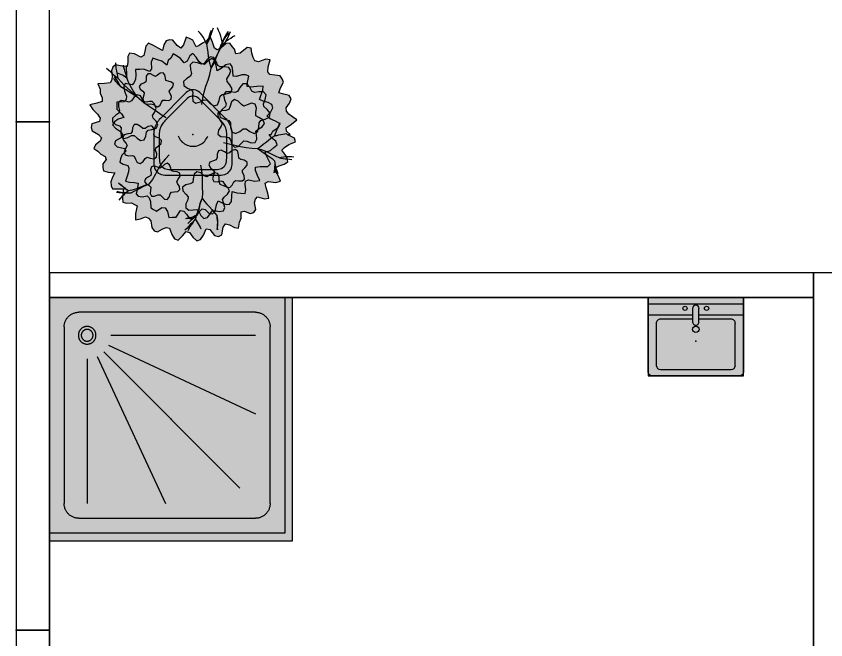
# Model space of a CAD drawing. Header units: millimetres. Extents: x 0 to 11077, y 0 to 9855.
# Drawn here: x 0 to 3096, y 5460 to 7843 of the extents above; entities that cross this region are included whole.
import ezdxf

# ---------------------------------------------------------------- set-up
doc = ezdxf.new("R2010")
doc.units = ezdxf.units.MM
for name, color, linetype, true_color in [('EH-PLANT-FILL', 9, 'Continuous', 0xa6e6bd), ('EH-PLANT-LEAVES', 103, 'Continuous', 0x4dcc7a), ('EH-PLANT-POT', 118, 'Continuous', 0x003b2b), ('EH-PLANT-STEMS', 37, 'Continuous', 0x8c5e36), ('Furniture', 37, 'Continuous', 0x75664f), ('FurnitureRefRec', 254, 'Continuous', 0xd5d5d5), ('PT Top Left', 52, 'Continuous', 0xcdcd00), ('PT Top Left Furniture', 211, 'Continuous', 0xff7fff), ('PT Top Right Furniture', 200, 'Continuous', 0xbf3fff), ('Walls', 1, 'Continuous', 0xff0000)]:
    doc.layers.add(name, color=color, linetype=linetype, true_color=true_color)
for name, color, linetype in [('Furniture Stretch', 7, 'Continuous'), ('Rooms$Bath Room', 7, 'Continuous'), ('Rooms$Living Room', 7, 'Continuous'), ('Windows', 7, 'Continuous')]:
    doc.layers.add(name, color=color, linetype=linetype)

# ---------------------------------------------------------------- blocks, each defined once
blk = doc.blocks.new('Wastafel')
at = {"layer": 'Furniture'}
blk.add_hatch(color=7, dxfattribs=at).paths.add_polyline_path([(134.7, 182.3), (135.3, 182.2), (135.8, 182.1), (136.4, 182.1), (136.9, 182), (137.5, 181.8), (138, 181.7), (138.5, 181.5), (139.1, 181.4), (139.6, 181.2), (140.1, 180.9), (140.6, 180.7), (141.1, 180.5), (141.6, 180.2), (142.1, 179.9), (142.5, 179.6), (143, 179.3), (143.4, 179), (143.9, 178.7), (144.3, 178.3), (144.7, 177.9), (145.1, 177.5), (145.5, 177.1), (145.9, 176.7), (146.2, 176.3), (146.6, 175.9), (146.9, 175.4), (147.2, 175), (147.5, 174.5), (147.8, 174), (148, 173.5), (148.3, 173), (148.5, 172.5), (148.7, 172), (148.9, 171.5), (149.1, 171), (149.2, 170.5), (149.4, 169.9), (149.5, 169.4), (149.6, 168.8), (149.7, 168.3), (149.8, 167.7), (149.8, 167.2), (149.8, 166.6), (149.8, 166.1), (149.8, -166.1), (149.8, -166.6), (149.8, -167.2), (149.8, -167.7), (149.7, -168.3), (149.6, -168.8), (149.5, -169.4), (149.4, -169.9), (149.2, -170.5), (149.1, -171), (148.9, -171.5), (148.7, -172), (148.5, -172.5), (148.3, -173), (148, -173.5), (147.8, -174), (147.5, -174.5), (147.2, -175), (146.9, -175.4), (146.6, -175.9), (146.2, -176.3), (145.9, -176.7), (145.5, -177.1), (145.1, -177.5), (144.7, -177.9), (144.3, -178.3), (143.9, -178.7), (143.4, -179), (143, -179.3), (142.5, -179.6), (142.1, -179.9), (141.6, -180.2), (141.1, -180.5), (140.6, -180.7), (140.1, -180.9), (139.6, -181.2), (139.1, -181.4), (138.5, -181.5), (138, -181.7), (137.5, -181.8), (136.9, -182), (136.4, -182.1), (135.8, -182.1), (135.3, -182.2), (134.7, -182.3), (-149.9, -182.3), (-149.9, 182.3)], flags=0)
at = {"layer": 'Furniture', "color": 37, "true_color": 0x766750}
for p, q in [((-67.2, 135), (-67.2, 12.1)), ((-56.2, 12.1), (-108.5, 12.1)), ((-108.5, -12.2), (-56.2, -12.2)), ((-67.2, -12.2), (-67.2, -135))]:
    blk.add_line(p, q, dxfattribs=at)
for points in [[(134.7, -182.3), (-149.9, -182.3), (-149.9, 182.3), (134.7, 182.3)], [(-125.5, -182.3), (-125.5, 182.3)], [(-83.4, 12.1), (-83.4, 182.3)], [(149.8, 166.1), (149.8, -166.1)], [(110.4, 151.1), (-49.9, 151.1)], [(125.5, -135), (125.5, 135)], [(-83.4, -182.3), (-83.4, -12.2)], [(-49.9, -151.1), (110.4, -151.1)]]:
    blk.add_lwpolyline(points, dxfattribs=at)
for centre, radius in [((-108.5, 41.3), 8.1), ((-28.3, 0), 12.2), ((-108.5, -41.3), 8.1)]:
    blk.add_circle(centre, radius, dxfattribs=at)
at = {"layer": 'Furniture', "color": 37, "true_color": 0x766750, "extrusion": (0, 0, -1)}
for centre, start, end in [((-133.7, 166.1), 93.8655, 180), ((-133.7, -166.1), 180, 266.1345)]:
    blk.add_arc(centre, 16.2, start, end, dxfattribs=at)
at = {"layer": 'Furniture', "color": 37, "true_color": 0x766750}
for centre, radius, start, end in [((-51, 135), 16.2, 86.1345, 180), ((109.3, 135), 16.2, 0, 86.1345), ((-108.5, 0), 12.2, 90.0009, 269.9991), ((-56.2, 0), 12.2, 270, 90), ((-51, -135), 16.2, 180, 273.8655), ((109.3, -135), 16.2, 273.8655, 0)]:
    blk.add_arc(centre, radius, start, end, dxfattribs=at)
at = {"layer": 'FurnitureRefRec'}
blk.add_lwpolyline([(-149.9, -182.3), (149.8, -182.3), (149.8, 182.3), (-149.9, 182.3)], close=True, dxfattribs=at)
at = {"layer": 'PT Top Left Furniture'}
blk.add_point((-149.9, -182.3), dxfattribs=at)
at = {"layer": 'PT Top Right Furniture'}
blk.add_point((-149.9, 182.3), dxfattribs=at)
blk = doc.blocks.new('Douche')
at = {"layer": 'Furniture'}
blk.add_hatch(color=7, dxfattribs=at).paths.add_polyline_path([(-465, 465), (-465, -465), (465, -465), (465, 465)], flags=0)
at = {"layer": 'Furniture', "color": 37, "true_color": 0x766750}
for p, q in [((-465, -465), (-465, 435)), ((-465, 435), (435, 435)), ((435, 435), (435, -465)), ((322.5, 378.7), (-352.5, 378.7)), ((-408.8, 322.5), (-408.8, -352.5)), ((-320.7, -230.7), (-320.7, 322.5)), ((-282.6, -239.1), (-20.8, 322.5)), ((378.7, -352.5), (378.7, 322.5)), ((-257, -257), (263.4, 263.4)), ((-239.1, -282.6), (322.5, -20.8)), ((-230.7, -320.7), (322.5, -320.7)), ((-352.5, -408.8), (322.5, -408.8)), ((-465, -465), (435, -465))]:
    blk.add_line(p, q, dxfattribs=at)
for points in [[(465, 465), (-465, 465)], [(465, -465), (465, 465)]]:
    blk.add_lwpolyline(points, dxfattribs=at)
for points, weights in [([(-408.8, 322.5), (-408.8, 378.7), (-352.5, 378.7)], [1, 0.707106781187, 1]), ([(322.5, 378.7), (378.7, 378.7), (378.7, 322.5)], [1, 0.707106780956, 1]), ([(-352.5, -408.8), (-408.8, -408.8), (-408.8, -352.5)], [1, 0.707106781187, 1]), ([(378.7, -352.5), (378.7, -408.8), (322.5, -408.8)], [1, 0.707106781187, 1])]:
    blk.add_rational_spline(points, weights, degree=2, dxfattribs=at)
for points, knots in [([(-320.7, -286.9), (-286.9, -286.9), (-286.9, -320.7), (-286.9, -354.4), (-320.7, -354.4), (-354.4, -354.4), (-354.4, -320.7), (-354.4, -286.9), (-320.7, -286.9)], [0, 0, 0, 0.0530144, 0.0530144, 0.1060288, 0.1060288, 0.1590431, 0.1590431, 0.2120575, 0.2120575, 0.2120575]), ([(-320.7, -298.2), (-298.2, -298.2), (-298.2, -320.7), (-298.2, -343.2), (-320.7, -343.2), (-343.2, -343.2), (-343.2, -320.7), (-343.2, -298.2), (-320.7, -298.2)], [0, 0, 0, 0.0353429, 0.0353429, 0.0706858, 0.0706858, 0.1060288, 0.1060288, 0.1413717, 0.1413717, 0.1413717])]:
    blk.add_rational_spline(points, [1, 0.707106781187, 1, 0.707106781187, 1, 0.707106781187, 1, 0.707106781187, 1], degree=2, knots=knots, dxfattribs=at)
at = {"layer": 'FurnitureRefRec'}
blk.add_lwpolyline([(-465, -465), (465, -465), (465, 465), (-465, 465)], close=True, dxfattribs=at)
at = {"layer": 'PT Top Left Furniture'}
blk.add_point((-465, -465), dxfattribs=at)
at = {"layer": 'PT Top Right Furniture'}
blk.add_point((-465, 465), dxfattribs=at)
blk = doc.blocks.new('EH_PLANT_BUSH')
at = {"layer": 'EH-PLANT-FILL'}
for points in [[(370.939, 0), (357.198, 12.474), (355.994, 24.894), (376.85, 39.609), (396.674, 55.749), (380.766, 67.139), (365.943, 77.784), (357.38, 89.105), (356.213, 102.142), (368.891, 119.86), (375.721, 136.751), (368.229, 148.774), (347.556, 154.742), (327.808, 159.883), (334.781, 178.006), (346.344, 199.962), (341.12, 213.155), (333.237, 224.771), (312.321, 226.915), (293.937, 229.649), (285.77, 239.79), (286.985, 258.403), (295.095, 284.97), (278.401, 288.293), (249.825, 277.458), (235.828, 281.049), (229.798, 294.128), (225.43, 310.278), (222.503, 329.875), (207.612, 332.249), (179.773, 311.376), (163.916, 308.282), (159.248, 326.508), (149.835, 336.535), (141.273, 349.663), (126.781, 348.327), (107.7, 331.465), (92.855, 323.825), (82.379, 330.404), (74.925, 352.495), (66.031, 374.481), (50.094, 356.434), (36.669, 348.878), (23.758, 339.753), (11.68, 334.457), (0, 361.036), (-12.82, 367.105), (-26.014, 372.024), (-36.061, 343.101), (-46.399, 330.148), (-60.076, 340.708), (-76.525, 360.02), (-90.19, 361.73), (-102.619, 357.876), (-111.276, 342.472), (-116.707, 320.649), (-133.082, 329.389), (-151.463, 340.191), (-170.086, 348.727), (-179.808, 338.17), (-183.837, 318.414), (-188.491, 301.648), (-199.429, 295.666), (-224.198, 308.582), (-242.738, 310.691), (-249.641, 297.511), (-249.033, 276.579), (-251.09, 260.011), (-270.426, 261.148), (-296.181, 266.683), (-306.982, 257.588), (-311.272, 243.192), (-308.66, 224.255), (-310.165, 209.209), (-316.129, 197.539), (-338.511, 195.44), (-363.698, 193.382), (-355.439, 173.359), (-354.609, 157.882), (-346.674, 140.065), (-347.908, 126.628), (-368.055, 119.588), (-394.744, 113.191), (-383.384, 95.588), (-365.464, 77.682), (-354.788, 62.559), (-357.038, 50.178), (-386.991, 40.674), (-389.079, 27.207), (-385.446, 13.46), (-361.216, 0), (-349.713, -12.212), (-355.291, -24.844), (-372.572, -39.159), (-379.199, -53.293), (-364.084, -64.198), (-351.766, -74.77), (-335.726, -83.706), (-332.303, -95.286), (-345.005, -112.099), (-344.818, -125.503), (-342.406, -138.341), (-323.749, -144.142), (-299.425, -146.039), (-307.162, -163.321), (-313.806, -181.176), (-313.094, -195.643), (-307.527, -207.43), (-285.733, -207.597), (-265.51, -207.439), (-268.325, -225.151), (-270.053, -243.157), (-268.235, -259.031), (-253.386, -262.389), (-234.955, -260.944), (-223.918, -266.855), (-213.32, -273.037), (-219.326, -301.876), (-219.538, -325.478), (-201.284, -322.121), (-181.66, -314.645), (-170.176, -320.054), (-160.7, -329.483), (-157.995, -354.862), (-148.556, -367.689), (-135.266, -371.641), (-117.666, -362.138), (-102.002, -355.722), (-89.207, -357.791), (-81.328, -382.618), (-70.192, -398.078), (-56.712, -403.528), (-40.733, -387.546), (-25.92, -370.671), (-13.084, -374.677), (0, -392.326), (14.168, -405.727), (28.061, -401.286), (40.392, -384.3), (50.604, -360.066), (64.017, -363.059), (82.018, -385.866), (97.332, -390.379), (109.774, -382.827), (115.146, -354.383), (124.056, -340.842), (139.332, -344.858), (158.301, -355.55), (174.467, -357.711), (178.124, -335.003), (184.362, -319.324), (184.444, -295.173), (197.275, -292.472), (218.912, -301.307), (232.932, -298.14), (240.07, -286.104), (235.515, -261.566), (239.048, -247.541), (246.301, -237.85), (273.386, -246.157), (289.705, -243.092), (286.335, -223.709), (280.152, -203.542), (276.332, -186.388), (287.499, -179.649), (316.753, -182.877), (334.342, -177.773), (327.532, -159.748), (317.021, -141.147), (313.931, -126.836), (328.882, -119.703), (349.178, -113.455), (362.024, -103.809), (360.077, -89.777), (350.724, -74.549), (340.108, -59.97), (349.585, -49.131), (365.891, -38.457), (392.499, -27.446), (387.793, -13.542), (359.574, 0)], [(298.472, 0), (305.719, 12.32), (325.356, 26.265), (333.147, 40.451), (315.593, 51.289), (295.103, 60.246), (282.05, 69.519), (297.434, 86.153), (305.806, 102.093), (301.635, 114.395), (287.988, 122.7), (267.996, 127.166), (254.783, 133.72), (259.292, 149.703), (267.658, 169.257), (268.049, 185.021), (244.332, 183.604), (221.411, 180.776), (206.999, 183.385), (208.252, 200.029), (214.08, 222.88), (202.473, 228.544), (186.692, 228.657), (166.435, 221.485), (153.993, 223.097), (152.783, 241.608), (149.917, 259.663), (141.576, 269.751), (126.147, 265.85), (107.551, 252.432), (92.25, 243.242), (88.253, 264.351), (81.907, 282.777), (71.628, 290.608), (57.293, 280.641), (43.495, 267.638), (32.723, 269.501), (22.549, 279.323), (11.903, 295.382), (0, 309.731), (-12.119, 300.739), (-22.616, 280.149), (-33.195, 273.384), (-47.259, 290.799), (-61.055, 299.066), (-75.873, 307.829), (-84.373, 291.288), (-94.296, 282.451), (-100.597, 265.252), (-119.361, 280.152), (-135.578, 285.725), (-152.972, 291.464), (-159.728, 276.656), (-158.824, 251.161), (-166.48, 241.187), (-187.476, 249.486), (-203.1, 248.752), (-219.808, 248.112), (-218.274, 227.247), (-220.096, 211.405), (-224.399, 198.8), (-232.564, 189.883), (-259.271, 194.83), (-264.927, 182.866), (-261.261, 165.211), (-254.717, 147.061), (-255.266, 133.974), (-264.482, 125.498), (-290.711, 123.861), (-291.607, 110.592), (-291.137, 97.196), (-273.044, 79.088), (-264.002, 65.071), (-285.798, 58.346), (-300.114, 48.773), (-307.836, 37.378), (-295.993, 23.895), (-277.805, 11.195), (-269.185, 0), (-273.107, -11.006), (-296.684, -23.951), (-300.434, -36.479), (-290.111, -47.148), (-260.608, -53.204), (-256.781, -63.291), (-272.017, -78.791), (-277.804, -92.745), (-279.959, -106.175), (-266.745, -113.65), (-248.724, -118.021), (-245.147, -128.663), (-246.92, -142.559), (-251.321, -158.926), (-258.664, -178.543), (-242.787, -182.443), (-224.566, -183.352), (-209.784, -185.852), (-211.723, -203.363), (-217.822, -226.777), (-209.296, -236.247), (-194.276, -237.945), (-175.822, -233.976), (-166.998, -241.938), (-162.077, -256.304), (-161.424, -279.594), (-150.657, -287.053), (-138.907, -292.74), (-118.598, -278.359), (-106.477, -280.757), (-98.022, -293.612), (-91.827, -317.024), (-77.807, -315.676), (-64.49, -315.895), (-47.224, -290.583), (-35.498, -292.351), (-24.621, -304.983), (-12.936, -321.01), (0, -320.787), (12.577, -312.092), (23.885, -295.868), (34.457, -283.778), (46.491, -286.072), (61.702, -302.238), (74.713, -303.123), (85.001, -293.456), (89.897, -269.276), (96.233, -253.745), (111.156, -260.894), (126.735, -267.088), (140.047, -266.837), (147.637, -255.715), (148.718, -235.179), (150.125, -217.493), (167.903, -223.438), (183.283, -224.482), (199.848, -225.582), (201.433, -209.714), (199.204, -191.338), (201.19, -178.239), (211.686, -172.836), (236.769, -177.921), (255.035, -176.038), (246.731, -156.023), (238.564, -137.735), (238.511, -125.18), (256.977, -121.937), (286.201, -121.939), (295.921, -112.228), (288.827, -96.425), (280.492, -81.245), (276.334, -68.11), (296.416, -60.514), (309.275, -50.262), (321.868, -39.082), (316.727, -25.569), (300.373, -12.105), (291.297, 0)], [(130.507, 202.046), (129.591, 212.723), (138.173, 226.543), (144.076, 243.134), (137.095, 255.457), (119.849, 258.732), (103.492, 258.144), (94.573, 264.084), (89.119, 279.41), (79.828, 294.371), (65.841, 296.596), (52.527, 285.154), (42.789, 271.999), (32.584, 268.73), (17.201, 274.021), (-0.288, 276.084), (-10.749, 266.536), (-10.104, 248.994), (-5.89, 233.178), (-9.698, 223.161), (-23.426, 214.433), (-35.943, 202.046), (-35, 187.914), (-20.883, 177.481), (-5.89, 170.914), (-0.433, 161.692), (-2.168, 145.517), (-0.288, 128.007), (11.348, 119.934), (28.308, 124.466), (42.789, 132.093), (53.402, 130.61), (64.966, 119.169), (79.828, 109.721), (93.395, 113.785), (100.426, 129.87), (103.492, 145.948), (111.268, 153.321), (127.424, 155.229), (144.076, 160.957), (149.358, 174.099), (141.166, 189.624)], [(-85.309, 173.307), (-76.685, 182.744), (-74.61, 193.26), (-82.773, 200.528), (-95.172, 203.391), (-103.355, 206.656), (-105.636, 215.517), (-107.637, 228.144), (-114.566, 236.322), (-125.337, 234.472), (-135.306, 226.563), (-142.961, 222.201), (-151.311, 225.941), (-162.431, 232.25), (-173.145, 231.932), (-178.413, 222.357), (-178.446, 209.632), (-179.808, 200.927), (-187.939, 196.732), (-199.804, 191.971), (-206.236, 183.396), (-202.035, 173.307), (-192.106, 165.347), (-186.15, 158.855), (-187.939, 149.883), (-191.615, 137.638), (-188.921, 127.263), (-178.413, 124.257), (-166, 127.056), (-157.21, 127.666), (-151.311, 120.673), (-144.029, 110.164), (-134.238, 105.802), (-125.337, 112.142), (-119.786, 123.593), (-114.782, 130.845), (-105.636, 131.098), (-92.88, 130.239), (-83.365, 135.173), (-82.773, 146.086), (-88.264, 157.565), (-90.814, 165.999)], [(284.042, 95.735), (271.407, 106.822), (269.288, 117.77), (276.176, 133.453), (279.433, 151.355), (269.959, 162.64), (251.591, 163.12), (235.046, 160.154), (225.165, 165.324), (217.197, 180.487), (205.232, 194.195), (190.502, 193.824), (178.674, 179.763), (170.677, 164.978), (160.475, 160.476), (143.652, 163.701), (125.475, 162.892), (116.581, 151.146), (120.2, 133.131), (126.773, 117.66), (123.932, 106.877), (110.922, 95.735), (100.22, 81.019), (103.859, 66.742), (120.2, 58.339), (136.394, 53.833), (143.053, 44.888), (143.652, 27.769), (148.485, 10.228), (161.917, 4.17), (178.674, 11.707), (192.294, 21.558), (203.44, 21.188), (217.197, 10.983), (233.925, 3.825), (247.035, 10.549), (251.591, 28.35), (252.381, 45.141), (259.62, 53.624), (276.176, 58.017), (292.202, 66.632), (295.119, 81.075)], [(-151.856, 62.191), (-154.363, 72.049), (-147.227, 84.566), (-140.976, 100.134), (-146.051, 112.449), (-161.526, 116.229), (-177.425, 115.285), (-186.695, 119.471), (-192.032, 132.855), (-200.306, 147.448), (-213.098, 151.159), (-225.702, 141.416), (-234.876, 128.398), (-243.929, 123.76), (-257.72, 127.932), (-274.289, 130.562), (-285.166, 122.874), (-285.407, 106.945), (-280.949, 91.656), (-282.967, 81.687), (-294.828, 73.505), (-307.214, 62.191), (-307.986, 48.894), (-295.682, 38.774), (-280.949, 32.727), (-274.413, 24.933), (-275.412, 10.559), (-274.289, -6.179), (-264.374, -15.073), (-248.79, -11.764), (-234.876, -4.015), (-224.708, -3.765), (-214.092, -13.507), (-200.306, -23.065), (-187.17, -20.858), (-180.042, -6.612), (-177.425, 9.098), (-171.28, 17.204), (-157.045, 19.429), (-140.976, 24.249), (-134.512, 35.894), (-141.205, 50.35)], [(273.188, 42.408), (267.255, 55.64), (252.042, 64.794), (240.787, 71.939), (239.784, 83.532), (242.387, 100.79), (237.901, 115.683), (223.856, 119.293), (207.214, 113.107), (194.611, 108.763), (184.922, 115.207), (173.052, 128.001), (158.611, 133.78), (147.032, 125.051), (141.492, 108.182), (137.031, 95.62), (125.951, 92.063), (108.548, 90.76), (95.026, 83.072), (94.631, 68.576), (104.365, 53.728), (111.405, 42.408), (107.279, 31.527), (97.446, 17.108), (95.026, 1.744), (106.113, -7.603), (123.792, -9.251), (137.031, -10.804), (142.965, -20.815), (148.108, -37.492), (158.611, -48.964), (172.832, -46.124), (185.142, -33.329), (194.611, -23.947), (206.137, -25.549), (222.383, -31.926), (237.901, -30.867), (244.547, -17.978), (242.219, -0.376), (240.787, 12.877), (249.226, 20.89), (264.341, 29.615)], [(-121.391, -34.166), (-119.856, -22.662), (-129.918, -13.726), (-142.931, -8.521), (-149.328, -2.221), (-148.864, 9.74), (-149.552, 24.309), (-157.589, 32.682), (-170.849, 30.387), (-183.032, 23.458), (-191.946, 22.385), (-201.008, 30.206), (-212.827, 38.751), (-224.385, 37.687), (-230.857, 25.89), (-233.036, 12.045), (-237.755, 4.406), (-249.52, 2.197), (-263.57, -1.715), (-269.944, -11.414), (-264.756, -23.831), (-255.291, -34.166), (-252.26, -42.619), (-257.869, -53.194), (-263.57, -66.618), (-259.961, -77.649), (-247.019, -81.334), (-233.036, -80.378), (-224.539, -83.278), (-219.768, -94.257), (-212.827, -107.084), (-201.952, -111.14), (-191.002, -103.319), (-183.032, -91.791), (-175.466, -86.956), (-163.908, -90.07), (-149.552, -92.642), (-139.6, -86.669), (-138.887, -73.231), (-142.931, -59.812), (-141.994, -50.882), (-132.353, -43.787)], [(198.003, -127.705), (207.158, -116.798), (206.85, -105.479), (195.753, -98.35), (182.457, -95.21), (175.451, -89.982), (174.204, -78.287), (171.385, -64.33), (162.343, -57.513), (149.85, -61.744), (139.106, -70.181), (130.65, -72.4), (120.73, -66.082), (108.059, -59.584), (97.092, -62.403), (92.611, -74.808), (92.508, -88.469), (88.971, -96.463), (77.847, -100.28), (64.866, -106.135), (60.232, -116.467), (67.137, -127.705), (77.753, -136.303), (81.798, -144.053), (77.847, -155.13), (74.331, -168.929), (79.519, -178.994), (92.611, -180.602), (105.952, -177.663), (114.533, -179.332), (120.73, -189.329), (129.326, -200.681), (140.43, -202.899), (149.85, -193.667), (155.87, -181.404), (162.525, -175.736), (174.204, -177.123), (188.44, -177.48), (197.097, -170.182), (195.753, -157.061), (189.918, -144.709), (189.636, -135.971)], [(-62.278, -179.15), (-56.456, -170.424), (-49.129, -159.033), (-49.947, -148.136), (-60.639, -142.532), (-73.811, -141.537), (-81.883, -138.44), (-85.075, -128.448), (-89.413, -115.617), (-98.443, -109.462), (-109.491, -114.327), (-118.481, -124.005), (-125.935, -128.385), (-135.738, -124.651), (-148.474, -120.043), (-158.916, -123.265), (-162, -134.936), (-160.039, -147.999), (-161.263, -156.558), (-170.294, -161.893), (-181.837, -168.978), (-185.829, -179.15), (-178.627, -188.839), (-167.192, -195.45), (-161.263, -201.743), (-162.722, -212.131), (-164.38, -225.573), (-158.916, -235.036), (-146.851, -235.446), (-134.552, -230.628), (-125.935, -229.916), (-118.724, -237.533), (-109.248, -247.211), (-98.443, -248.839), (-90.6, -239.662), (-86.698, -227.042), (-81.883, -219.861), (-71.431, -218.972), (-57.957, -217.598), (-49.947, -210.165), (-52.232, -198.311), (-59.666, -187.392)], [(132.152, -228.588), (139.75, -214.835), (133.012, -202.52), (116.951, -195.624), (104.144, -190.651), (100.682, -180.17), (100.656, -163.187), (94.64, -148.671), (80.812, -146.261), (65.406, -154.519), (53.533, -161.431), (43.181, -157.603), (29.886, -147.034), (14.786, -142.687), (4.28, -151.996), (1.131, -169.189), (-0.868, -182.782), (-10.315, -188.489), (-26.868, -192.293), (-39.68, -201.388), (-38.953, -215.407), (-27.474, -228.588), (-18.094, -238.626), (-19.522, -249.571), (-26.868, -264.884), (-27.745, -280.572), (-16.332, -288.744), (1.131, -287.988), (14.827, -286.912), (22.494, -294.853), (29.886, -310.143), (41.604, -320.611), (55.109, -316.783), (65.406, -302.658), (73.105, -291.279), (84.093, -290.236), (100.656, -293.99), (116.146, -291.355), (121.574, -278.409), (116.951, -261.552), (112.854, -248.439), (118.89, -239.198)]]:
    blk.add_hatch(color=256, dxfattribs=at).paths.add_polyline_path(points, flags=0)
at = {"layer": 'EH-PLANT-LEAVES'}
for points in [[(370.939, 0), (357.198, 12.474), (355.994, 24.894), (376.85, 39.609), (396.674, 55.749), (380.766, 67.139), (365.943, 77.784), (357.38, 89.105), (356.213, 102.142), (368.891, 119.86), (375.721, 136.751), (368.229, 148.774), (347.556, 154.742), (327.808, 159.883), (334.781, 178.006), (346.344, 199.962), (341.12, 213.155), (333.237, 224.771), (312.321, 226.915), (293.937, 229.649), (285.77, 239.79), (286.985, 258.403), (295.095, 284.97), (278.401, 288.293), (249.825, 277.458), (235.828, 281.049), (229.798, 294.128), (225.43, 310.278), (222.503, 329.875), (207.612, 332.249), (179.773, 311.376), (163.916, 308.282), (159.248, 326.508), (149.835, 336.535), (141.273, 349.663), (126.781, 348.327), (107.7, 331.465), (92.855, 323.825), (82.379, 330.404), (74.925, 352.495), (66.031, 374.481), (50.094, 356.434), (36.669, 348.878), (23.758, 339.753), (11.68, 334.457), (0, 361.036), (-12.82, 367.105), (-26.014, 372.024), (-36.061, 343.101), (-46.399, 330.148), (-60.076, 340.708), (-76.525, 360.02), (-90.19, 361.73), (-102.619, 357.876), (-111.276, 342.472), (-116.707, 320.649), (-133.082, 329.389), (-151.463, 340.191), (-170.086, 348.727), (-179.808, 338.17), (-183.837, 318.414), (-188.491, 301.648), (-199.429, 295.666), (-224.198, 308.582), (-242.738, 310.691), (-249.641, 297.511), (-249.033, 276.579), (-251.09, 260.011), (-270.426, 261.148), (-296.181, 266.683), (-306.982, 257.588), (-311.272, 243.192), (-308.66, 224.255), (-310.165, 209.209), (-316.129, 197.539), (-338.511, 195.44), (-363.698, 193.382), (-355.439, 173.359), (-354.609, 157.882), (-346.674, 140.065), (-347.908, 126.628), (-368.055, 119.588), (-394.744, 113.191), (-383.384, 95.588), (-365.464, 77.682), (-354.788, 62.559), (-357.038, 50.178), (-386.991, 40.674), (-389.079, 27.207), (-385.446, 13.46), (-361.216, 0), (-349.713, -12.212), (-355.291, -24.844), (-372.572, -39.159), (-379.199, -53.293), (-364.084, -64.198), (-351.766, -74.77), (-335.726, -83.706), (-332.303, -95.286), (-345.005, -112.099), (-344.818, -125.503), (-342.406, -138.341), (-323.749, -144.142), (-299.425, -146.039), (-307.162, -163.321), (-313.806, -181.176), (-313.094, -195.643), (-307.527, -207.43), (-285.733, -207.597), (-265.51, -207.439), (-268.325, -225.151), (-270.053, -243.157), (-268.235, -259.031), (-253.386, -262.389), (-234.955, -260.944), (-223.918, -266.855), (-213.32, -273.037), (-219.326, -301.876), (-219.538, -325.478), (-201.284, -322.121), (-181.66, -314.645), (-170.176, -320.054), (-160.7, -329.483), (-157.995, -354.862), (-148.556, -367.689), (-135.266, -371.641), (-117.666, -362.138), (-102.002, -355.722), (-89.207, -357.791), (-81.328, -382.618), (-70.192, -398.078), (-56.712, -403.528), (-40.733, -387.546), (-25.92, -370.671), (-13.084, -374.677), (0, -392.326), (14.168, -405.727), (28.061, -401.286), (40.392, -384.3), (50.604, -360.066), (64.017, -363.059), (82.018, -385.866), (97.332, -390.379), (109.774, -382.827), (115.146, -354.383), (124.056, -340.842), (139.332, -344.858), (158.301, -355.55), (174.467, -357.711), (178.124, -335.003), (184.362, -319.324), (184.444, -295.173), (197.275, -292.472), (218.912, -301.307), (232.932, -298.14), (240.07, -286.104), (235.515, -261.566), (239.048, -247.541), (246.301, -237.85), (273.386, -246.157), (289.705, -243.092), (286.335, -223.709), (280.152, -203.542), (276.332, -186.388), (287.499, -179.649), (316.753, -182.877), (334.342, -177.773), (327.532, -159.748), (317.021, -141.147), (313.931, -126.836), (328.882, -119.703), (349.178, -113.455), (362.024, -103.809), (360.077, -89.777), (350.724, -74.549), (340.108, -59.97), (349.585, -49.131), (365.891, -38.457), (392.499, -27.446), (387.793, -13.542), (359.574, 0)], [(298.472, 0), (305.719, 12.32), (325.356, 26.265), (333.147, 40.451), (315.593, 51.289), (295.103, 60.246), (282.05, 69.519), (297.434, 86.153), (305.806, 102.093), (301.635, 114.395), (287.988, 122.7), (267.996, 127.166), (254.783, 133.72), (259.292, 149.703), (267.658, 169.257), (268.049, 185.021), (244.332, 183.604), (221.411, 180.776), (206.999, 183.385), (208.252, 200.029), (214.08, 222.88), (202.473, 228.544), (186.692, 228.657), (166.435, 221.485), (153.993, 223.097), (152.783, 241.608), (149.917, 259.663), (141.576, 269.751), (126.147, 265.85), (107.551, 252.432), (92.25, 243.242), (88.253, 264.351), (81.907, 282.777), (71.628, 290.608), (57.293, 280.641), (43.495, 267.638), (32.723, 269.501), (22.549, 279.323), (11.903, 295.382), (0, 309.731), (-12.119, 300.739), (-22.616, 280.149), (-33.195, 273.384), (-47.259, 290.799), (-61.055, 299.066), (-75.873, 307.829), (-84.373, 291.288), (-94.296, 282.451), (-100.597, 265.252), (-119.361, 280.152), (-135.578, 285.725), (-152.972, 291.464), (-159.728, 276.656), (-158.824, 251.161), (-166.48, 241.187), (-187.476, 249.486), (-203.1, 248.752), (-219.808, 248.112), (-218.274, 227.247), (-220.096, 211.405), (-224.399, 198.8), (-232.564, 189.883), (-259.271, 194.83), (-264.927, 182.866), (-261.261, 165.211), (-254.717, 147.061), (-255.266, 133.974), (-264.482, 125.498), (-290.711, 123.861), (-291.607, 110.592), (-291.137, 97.196), (-273.044, 79.088), (-264.002, 65.071), (-285.798, 58.346), (-300.114, 48.773), (-307.836, 37.378), (-295.993, 23.895), (-277.805, 11.195), (-269.185, 0), (-273.107, -11.006), (-296.684, -23.951), (-300.434, -36.479), (-290.111, -47.148), (-260.608, -53.204), (-256.781, -63.291), (-272.017, -78.791), (-277.804, -92.745), (-279.959, -106.175), (-266.745, -113.65), (-248.724, -118.021), (-245.147, -128.663), (-246.92, -142.559), (-251.321, -158.926), (-258.664, -178.543), (-242.787, -182.443), (-224.566, -183.352), (-209.784, -185.852), (-211.723, -203.363), (-217.822, -226.777), (-209.296, -236.247), (-194.276, -237.945), (-175.822, -233.976), (-166.998, -241.938), (-162.077, -256.304), (-161.424, -279.594), (-150.657, -287.053), (-138.907, -292.74), (-118.598, -278.359), (-106.477, -280.757), (-98.022, -293.612), (-91.827, -317.024), (-77.807, -315.676), (-64.49, -315.895), (-47.224, -290.583), (-35.498, -292.351), (-24.621, -304.983), (-12.936, -321.01), (0, -320.787), (12.577, -312.092), (23.885, -295.868), (34.457, -283.778), (46.491, -286.072), (61.702, -302.238), (74.713, -303.123), (85.001, -293.456), (89.897, -269.276), (96.233, -253.745), (111.156, -260.894), (126.735, -267.088), (140.047, -266.837), (147.637, -255.715), (148.718, -235.179), (150.125, -217.493), (167.903, -223.438), (183.283, -224.482), (199.848, -225.582), (201.433, -209.714), (199.204, -191.338), (201.19, -178.239), (211.686, -172.836), (236.769, -177.921), (255.035, -176.038), (246.731, -156.023), (238.564, -137.735), (238.511, -125.18), (256.977, -121.937), (286.201, -121.939), (295.921, -112.228), (288.827, -96.425), (280.492, -81.245), (276.334, -68.11), (296.416, -60.514), (309.275, -50.262), (321.868, -39.082), (316.727, -25.569), (300.373, -12.105), (291.297, 0)], [(130.507, 202.046), (129.591, 212.723), (138.173, 226.543), (144.076, 243.134), (137.095, 255.457), (119.849, 258.732), (103.492, 258.144), (94.573, 264.084), (89.119, 279.41), (79.828, 294.371), (65.841, 296.596), (52.527, 285.154), (42.789, 271.999), (32.584, 268.73), (17.201, 274.021), (-0.288, 276.084), (-10.749, 266.536), (-10.104, 248.994), (-5.89, 233.178), (-9.698, 223.161), (-23.426, 214.433), (-35.943, 202.046), (-35, 187.914), (-20.883, 177.481), (-5.89, 170.914), (-0.433, 161.692), (-2.168, 145.517), (-0.288, 128.007), (11.348, 119.934), (28.308, 124.466), (42.789, 132.093), (53.402, 130.61), (64.966, 119.169), (79.828, 109.721), (93.395, 113.785), (100.426, 129.87), (103.492, 145.948), (111.268, 153.321), (127.424, 155.229), (144.076, 160.957), (149.358, 174.099), (141.166, 189.624)], [(-85.309, 173.307), (-76.685, 182.744), (-74.61, 193.26), (-82.773, 200.528), (-95.172, 203.391), (-103.355, 206.656), (-105.636, 215.517), (-107.637, 228.144), (-114.566, 236.322), (-125.337, 234.472), (-135.306, 226.563), (-142.961, 222.201), (-151.311, 225.941), (-162.431, 232.25), (-173.145, 231.932), (-178.413, 222.357), (-178.446, 209.632), (-179.808, 200.927), (-187.939, 196.732), (-199.804, 191.971), (-206.236, 183.396), (-202.035, 173.307), (-192.106, 165.347), (-186.15, 158.855), (-187.939, 149.883), (-191.615, 137.638), (-188.921, 127.263), (-178.413, 124.257), (-166, 127.056), (-157.21, 127.666), (-151.311, 120.673), (-144.029, 110.164), (-134.238, 105.802), (-125.337, 112.142), (-119.786, 123.593), (-114.782, 130.845), (-105.636, 131.098), (-92.88, 130.239), (-83.365, 135.173), (-82.773, 146.086), (-88.264, 157.565), (-90.814, 165.999)], [(284.042, 95.735), (271.407, 106.822), (269.288, 117.77), (276.176, 133.453), (279.433, 151.355), (269.959, 162.64), (251.591, 163.12), (235.046, 160.154), (225.165, 165.324), (217.197, 180.487), (205.232, 194.195), (190.502, 193.824), (178.674, 179.763), (170.677, 164.978), (160.475, 160.476), (143.652, 163.701), (125.475, 162.892), (116.581, 151.146), (120.2, 133.131), (126.773, 117.66), (123.932, 106.877), (110.922, 95.735), (100.22, 81.019), (103.859, 66.742), (120.2, 58.339), (136.394, 53.833), (143.053, 44.888), (143.652, 27.769), (148.485, 10.228), (161.917, 4.17), (178.674, 11.707), (192.294, 21.558), (203.44, 21.188), (217.197, 10.983), (233.925, 3.825), (247.035, 10.549), (251.591, 28.35), (252.381, 45.141), (259.62, 53.624), (276.176, 58.017), (292.202, 66.632), (295.119, 81.075)], [(-151.856, 62.191), (-154.363, 72.049), (-147.227, 84.566), (-140.976, 100.134), (-146.051, 112.449), (-161.526, 116.229), (-177.425, 115.285), (-186.695, 119.471), (-192.032, 132.855), (-200.306, 147.448), (-213.098, 151.159), (-225.702, 141.416), (-234.876, 128.398), (-243.929, 123.76), (-257.72, 127.932), (-274.289, 130.562), (-285.166, 122.874), (-285.407, 106.945), (-280.949, 91.656), (-282.967, 81.687), (-294.828, 73.505), (-307.214, 62.191), (-307.986, 48.894), (-295.682, 38.774), (-280.949, 32.727), (-274.413, 24.933), (-275.412, 10.559), (-274.289, -6.179), (-264.374, -15.073), (-248.79, -11.764), (-234.876, -4.015), (-224.708, -3.765), (-214.092, -13.507), (-200.306, -23.065), (-187.17, -20.858), (-180.042, -6.612), (-177.425, 9.098), (-171.28, 17.204), (-157.045, 19.429), (-140.976, 24.249), (-134.512, 35.894), (-141.205, 50.35)], [(273.188, 42.408), (267.255, 55.64), (252.042, 64.794), (240.787, 71.939), (239.784, 83.532), (242.387, 100.79), (237.901, 115.683), (223.856, 119.293), (207.214, 113.107), (194.611, 108.763), (184.922, 115.207), (173.052, 128.001), (158.611, 133.78), (147.032, 125.051), (141.492, 108.182), (137.031, 95.62), (125.951, 92.063), (108.548, 90.76), (95.026, 83.072), (94.631, 68.576), (104.365, 53.728), (111.405, 42.408), (107.279, 31.527), (97.446, 17.108), (95.026, 1.744), (106.113, -7.603), (123.792, -9.251), (137.031, -10.804), (142.965, -20.815), (148.108, -37.492), (158.611, -48.964), (172.832, -46.124), (185.142, -33.329), (194.611, -23.947), (206.137, -25.549), (222.383, -31.926), (237.901, -30.867), (244.547, -17.978), (242.219, -0.376), (240.787, 12.877), (249.226, 20.89), (264.341, 29.615)], [(-121.391, -34.166), (-119.856, -22.662), (-129.918, -13.726), (-142.931, -8.521), (-149.328, -2.221), (-148.864, 9.74), (-149.552, 24.309), (-157.589, 32.682), (-170.849, 30.387), (-183.032, 23.458), (-191.946, 22.385), (-201.008, 30.206), (-212.827, 38.751), (-224.385, 37.687), (-230.857, 25.89), (-233.036, 12.045), (-237.755, 4.406), (-249.52, 2.197), (-263.57, -1.715), (-269.944, -11.414), (-264.756, -23.831), (-255.291, -34.166), (-252.26, -42.619), (-257.869, -53.194), (-263.57, -66.618), (-259.961, -77.649), (-247.019, -81.334), (-233.036, -80.378), (-224.539, -83.278), (-219.768, -94.257), (-212.827, -107.084), (-201.952, -111.14), (-191.002, -103.319), (-183.032, -91.791), (-175.466, -86.956), (-163.908, -90.07), (-149.552, -92.642), (-139.6, -86.669), (-138.887, -73.231), (-142.931, -59.812), (-141.994, -50.882), (-132.353, -43.787)], [(198.003, -127.705), (207.158, -116.798), (206.85, -105.479), (195.753, -98.35), (182.457, -95.21), (175.451, -89.982), (174.204, -78.287), (171.385, -64.33), (162.343, -57.513), (149.85, -61.744), (139.106, -70.181), (130.65, -72.4), (120.73, -66.082), (108.059, -59.584), (97.092, -62.403), (92.611, -74.808), (92.508, -88.469), (88.971, -96.463), (77.847, -100.28), (64.866, -106.135), (60.232, -116.467), (67.137, -127.705), (77.753, -136.303), (81.798, -144.053), (77.847, -155.13), (74.331, -168.929), (79.519, -178.994), (92.611, -180.602), (105.952, -177.663), (114.533, -179.332), (120.73, -189.329), (129.326, -200.681), (140.43, -202.899), (149.85, -193.667), (155.87, -181.404), (162.525, -175.736), (174.204, -177.123), (188.44, -177.48), (197.097, -170.182), (195.753, -157.061), (189.918, -144.709), (189.636, -135.971)], [(-62.278, -179.15), (-56.456, -170.424), (-49.129, -159.033), (-49.947, -148.136), (-60.639, -142.532), (-73.811, -141.537), (-81.883, -138.44), (-85.075, -128.448), (-89.413, -115.617), (-98.443, -109.462), (-109.491, -114.327), (-118.481, -124.005), (-125.935, -128.385), (-135.738, -124.651), (-148.474, -120.043), (-158.916, -123.265), (-162, -134.936), (-160.039, -147.999), (-161.263, -156.558), (-170.294, -161.893), (-181.837, -168.978), (-185.829, -179.15), (-178.627, -188.839), (-167.192, -195.45), (-161.263, -201.743), (-162.722, -212.131), (-164.38, -225.573), (-158.916, -235.036), (-146.851, -235.446), (-134.552, -230.628), (-125.935, -229.916), (-118.724, -237.533), (-109.248, -247.211), (-98.443, -248.839), (-90.6, -239.662), (-86.698, -227.042), (-81.883, -219.861), (-71.431, -218.972), (-57.957, -217.598), (-49.947, -210.165), (-52.232, -198.311), (-59.666, -187.392)], [(132.152, -228.588), (139.75, -214.835), (133.012, -202.52), (116.951, -195.624), (104.144, -190.651), (100.682, -180.17), (100.656, -163.187), (94.64, -148.671), (80.812, -146.261), (65.406, -154.519), (53.533, -161.431), (43.181, -157.603), (29.886, -147.034), (14.786, -142.687), (4.28, -151.996), (1.131, -169.189), (-0.868, -182.782), (-10.315, -188.489), (-26.868, -192.293), (-39.68, -201.388), (-38.953, -215.407), (-27.474, -228.588), (-18.094, -238.626), (-19.522, -249.571), (-26.868, -264.884), (-27.745, -280.572), (-16.332, -288.744), (1.131, -287.988), (14.827, -286.912), (22.494, -294.853), (29.886, -310.143), (41.604, -320.611), (55.109, -316.783), (65.406, -302.658), (73.105, -291.279), (84.093, -290.236), (100.656, -293.99), (116.146, -291.355), (121.574, -278.409), (116.951, -261.552), (112.854, -248.439), (118.89, -239.198)]]:
    blk.add_lwpolyline(points, close=True, dxfattribs=at)
at = {"layer": 'EH-PLANT-POT'}
for points in [[(-150, -105), (-149.646, -113.146), (-148.583, -120.583), (-146.812, -127.312), (-144.333, -133.333), (-141.146, -138.646), (-137.25, -143.25), (-132.646, -147.146), (-127.333, -150.333), (-121.312, -152.812), (-114.583, -154.583), (-107.146, -155.646), (-99, -156), (99, -156), (107.146, -155.646), (114.583, -154.583), (121.313, -152.812), (127.333, -150.333), (132.646, -147.146), (137.25, -143.25), (141.146, -138.646), (144.333, -133.333), (146.813, -127.312), (148.583, -120.583), (149.646, -113.146), (150, -105), (150, 0.3), (149.825, 6.177), (149.299, 11.91), (148.422, 17.496), (147.195, 22.938), (145.617, 28.235), (143.689, 33.386), (141.41, 38.392), (138.781, 43.253), (135.8, 47.968), (132.47, 52.539), (128.788, 56.964), (124.756, 61.244), (30.653, 155.347), (25.544, 160.03), (20.435, 163.862), (15.327, 166.842), (10.218, 168.971), (5.109, 170.248), (0, 170.673), (-5.109, 170.248), (-10.218, 168.971), (-15.327, 166.842), (-20.435, 163.862), (-25.544, 160.03), (-30.653, 155.347), (-124.756, 61.244), (-128.788, 56.964), (-132.47, 52.539), (-135.8, 47.968), (-138.781, 43.253), (-141.41, 38.392), (-143.689, 33.386), (-145.617, 28.235), (-147.195, 22.938), (-148.422, 17.496), (-149.299, 11.91), (-149.825, 6.177), (-150, 0.3)], [(-129, -90.3), (-128.695, -97.305), (-127.782, -103.702), (-126.259, -109.489), (-124.127, -114.667), (-121.385, -119.235), (-118.035, -123.195), (-114.075, -126.545), (-109.507, -129.287), (-104.329, -131.419), (-98.542, -132.942), (-92.145, -133.855), (-85.14, -134.16), (85.14, -134.16), (92.145, -133.855), (98.542, -132.942), (104.329, -131.419), (109.507, -129.287), (114.075, -126.545), (118.035, -123.195), (121.385, -119.235), (124.127, -114.667), (126.259, -109.489), (127.782, -103.702), (128.695, -97.305), (129, -90.3), (129, 0.258), (128.849, 5.313), (128.397, 10.242), (127.643, 15.047), (126.588, 19.727), (125.231, 24.282), (123.573, 28.712), (121.613, 33.017), (119.351, 37.197), (116.788, 41.253), (113.924, 45.183), (110.758, 48.989), (107.29, 52.67), (26.362, 133.598), (21.968, 137.626), (17.574, 140.921), (13.181, 143.484), (8.787, 145.315), (4.394, 146.413), (0, 146.779), (-4.394, 146.413), (-8.787, 145.315), (-13.181, 143.484), (-17.574, 140.921), (-21.968, 137.626), (-26.362, 133.598), (-107.29, 52.67), (-110.758, 48.989), (-113.924, 45.183), (-116.788, 41.253), (-119.351, 37.197), (-121.613, 33.017), (-123.573, 28.712), (-125.231, 24.282), (-126.588, 19.727), (-127.643, 15.047), (-128.397, 10.242), (-128.849, 5.313), (-129, 0.258)]]:
    blk.add_lwpolyline(points, close=True, dxfattribs=at)
blk.add_lwpolyline([(-56.395, -5.484), (-54.227, -10.679), (-51.582, -15.647), (-48.484, -20.346), (-44.958, -24.734), (-41.037, -28.772), (-36.754, -32.425), (-32.149, -35.66), (-27.26, -38.45), (-22.131, -40.769), (-16.808, -42.598), (-11.336, -43.919), (-5.765, -44.722), (-0.143, -45), (5.48, -44.749), (11.055, -43.973), (16.532, -42.677), (21.864, -40.874), (27.004, -38.58), (31.906, -35.813), (36.527, -32.6), (40.827, -28.968), (44.768, -24.948), (48.314, -20.577), (51.435, -15.893), (54.104, -10.937), (56.297, -5.753)], dxfattribs=at)
at = {"layer": 'EH-PLANT-STEMS'}
for points in [[(52.795, 344.749), (58.48, 354.613), (63.498, 364.833), (67.34, 375.55), (71.08, 386.303), (74.539, 397.15), (79.029, 407.613)], [(114.65, 343.272), (111.672, 354.288), (108.987, 365.38), (106.057, 376.409), (102.62, 387.291), (98.034, 397.741), (93.415, 408.177)], [(52.795, 344.749), (48.129, 353.606), (43.746, 362.606), (39.177, 371.513), (33.581, 379.814), (27.116, 387.457), (20.394, 394.876)], [(52.795, 344.749), (55.663, 353.688), (58.761, 362.55), (61.418, 371.554), (64.19, 380.524), (66.879, 389.519), (70.414, 398.216)], [(107.062, 339.794), (110.96, 349.249), (114.862, 358.702), (119.236, 367.946), (124.195, 376.89), (129.246, 385.783), (135.37, 393.973)], [(107.062, 339.794), (111.228, 348.385), (115.872, 356.728), (120.47, 365.095), (126.011, 372.871), (131.7, 380.539), (136.917, 388.535)], [(114.65, 343.272), (121.234, 350.59), (126.792, 358.715), (131.678, 367.261), (136.258, 375.975), (140.116, 385.031), (143.544, 394.259)], [(114.65, 343.272), (120.978, 350.775), (128.241, 357.376), (136.218, 363.096), (144.331, 368.62), (152.487, 374.08), (161.271, 378.46)], [(69.266, 253.304), (65.22, 268.276), (61.733, 283.389), (59.169, 298.685), (57.706, 314.125), (55.498, 329.476), (52.795, 344.749)], [(69.266, 253.304), (77.774, 267.825), (84.8, 283.119), (90.762, 298.858), (97.866, 314.115), (105.779, 328.969), (114.65, 343.272)], [(69.266, 253.304), (75.011, 267.974), (82.329, 281.927), (88.213, 296.542), (95.688, 310.411), (101.577, 325.024), (107.062, 339.794)], [(-285.985, 214.026), (-294.143, 219.62), (-301.733, 225.963), (-308.876, 232.806), (-315.753, 239.916), (-323.518, 246.044), (-330.995, 252.52)], [(-285.985, 214.026), (-287.974, 223.963), (-290.047, 233.883), (-291.557, 243.905), (-293.217, 253.902), (-293.933, 264.011), (-295.074, 274.081)], [(-252.13, 214.576), (-254.3, 223.119), (-256.922, 231.534), (-259.02, 240.095), (-261.368, 248.591), (-264.117, 256.965), (-266.044, 265.566)], [(-252.13, 214.576), (-252.71, 222.78), (-253.415, 230.975), (-253.148, 239.195), (-253.783, 247.395), (-253.659, 255.619), (-254.668, 263.782)], [(33.413, 115.254), (38.015, 138.641), (42.296, 162.088), (48.796, 185.02), (57.379, 207.256), (64.911, 229.87), (69.266, 253.304)], [(-276.538, 182.163), (-279.982, 188.923), (-283.321, 195.736), (-287.011, 202.364), (-291.171, 208.709), (-295.838, 214.691), (-300.968, 220.281)], [(-252.13, 214.576), (-257.512, 219.023), (-263.287, 222.946), (-269.2, 226.657), (-275.533, 229.596), (-282.004, 232.216), (-288.631, 234.411)], [(-276.538, 182.163), (-281.161, 187.421), (-285.743, 192.715), (-290.482, 197.869), (-295.087, 203.143), (-299.237, 208.782), (-303.795, 214.096)], [(-214.927, 144.188), (-227.217, 155.383), (-239.292, 166.811), (-251.563, 178.027), (-263.869, 189.205), (-274.714, 201.805), (-285.985, 214.026)], [(-214.927, 144.188), (-221.204, 155.926), (-228.811, 166.849), (-235.431, 178.398), (-241.711, 190.135), (-247.691, 202.027), (-252.13, 214.576)], [(-214.927, 144.188), (-225.344, 150.287), (-235.712, 156.47), (-245.787, 163.12), (-255.577, 170.184), (-266.084, 176.127), (-276.538, 182.163)], [(-101.993, 63.226), (-121.983, 75.009), (-140.567, 88.906), (-159.776, 101.924), (-179.352, 114.384), (-197.215, 129.196), (-214.927, 144.188)], [(312.374, -4.123), (315.867, 4.158), (319.473, 12.391), (322.193, 20.957), (325.231, 29.415), (328.923, 37.609), (333.377, 45.416)], [(312.374, -4.123), (320.289, -3.49), (328.061, -1.868), (335.861, -0.385), (343.711, 0.807), (351.452, 2.571), (359.337, 3.503)], [(116.118, -30.275), (137.669, -35.633), (159.417, -40.123), (181.007, -45.318), (202.847, -49.336), (224.78, -52.818), (246.978, -53.433)], [(246.978, -53.433), (258.205, -45.653), (268.813, -37.048), (279.803, -28.937), (290.193, -20.069), (301.255, -12.057), (312.374, -4.123)], [(246.978, -53.433), (257.901, -61.25), (268.581, -69.395), (280.057, -76.375), (291.486, -83.432), (302.077, -91.693), (311.576, -101.19)], [(246.978, -53.433), (261.228, -57.056), (274.973, -62.277), (288.066, -68.968), (301.636, -74.628), (314.538, -81.682), (327.86, -87.902)], [(-91.537, -77.594), (-106.94, -94.418), (-121.361, -112.089), (-133.448, -131.432), (-143.729, -151.793), (-155.014, -171.615), (-168.528, -189.989)], [(327.86, -87.902), (337.463, -86.645), (347.044, -85.235), (356.71, -84.646), (366.393, -84.464), (376.075, -84.277), (385.733, -84.988)], [(327.86, -87.902), (336.034, -90.053), (344.312, -91.761), (352.671, -93.009), (361.111, -93.474), (369.478, -94.666), (377.926, -94.952)], [(28.256, -116.626), (31.887, -137.627), (34.738, -158.747), (35.44, -180.048), (34.769, -201.35), (35.994, -222.627), (35.011, -243.917)], [(311.576, -101.19), (312.372, -108.71), (312.685, -116.266), (312.06, -123.803), (311.746, -131.359), (310.469, -138.813), (309.381, -146.297)], [(311.576, -101.19), (312.98, -109.342), (314.235, -117.519), (316.051, -125.589), (318.803, -133.39), (321.831, -141.088), (323.908, -149.095)], [(311.576, -101.19), (313.365, -108.386), (314.134, -115.761), (315.198, -123.099), (315.481, -130.509), (315.086, -137.914), (313.746, -145.207)], [(-246.765, -215.261), (-253.671, -211.062), (-260.122, -206.191), (-266.092, -200.742), (-272.219, -195.47), (-278.622, -190.537), (-285.192, -185.829)], [(-246.765, -215.261), (-253.572, -220.336), (-260.035, -225.842), (-266.235, -231.643), (-272.476, -237.399), (-277.883, -243.946), (-283.127, -250.623)], [(-246.765, -215.261), (-252.754, -210.949), (-258.442, -206.248), (-264.436, -201.944), (-270.678, -198.008), (-276.53, -193.512), (-282.263, -188.865)], [(-168.528, -189.989), (-181.671, -193.949), (-194.565, -198.656), (-207.449, -203.391), (-220.276, -208.279), (-233.292, -212.638), (-246.765, -215.261)], [(-168.528, -189.989), (-180.731, -194.349), (-192.251, -200.285), (-203.518, -206.686), (-215.073, -212.552), (-226.664, -218.345), (-238.167, -224.313)], [(-238.167, -224.313), (-247.143, -224.211), (-256.12, -224.21), (-265.066, -223.473), (-274.008, -222.683), (-282.981, -222.396), (-291.903, -221.41)], [(-238.167, -224.313), (-246.82, -223.555), (-255.489, -222.997), (-264.161, -222.502), (-272.76, -221.273), (-281.337, -219.899), (-289.705, -217.567)], [(35.011, -243.917), (29.34, -256.527), (25.335, -269.76), (22.178, -283.221), (17.495, -296.23), (12.338, -309.058), (8.942, -322.461)], [(35.011, -243.917), (30.199, -253.995), (26.762, -264.62), (24.452, -275.546), (22.308, -286.507), (19.574, -297.334), (15.577, -307.763)], [(35.011, -243.917), (43.509, -255.63), (52.918, -266.624), (63.179, -276.829), (73.123, -287.342), (81.891, -298.855), (91.646, -309.544)], [(15.577, -307.763), (8.475, -311.114), (1.297, -314.3), (-6.182, -316.698), (-13.759, -318.762), (-21.539, -319.831), (-29.178, -321.656)], [(15.577, -307.763), (9.424, -311.449), (2.846, -314.31), (-3.846, -316.891), (-10.788, -318.697), (-17.759, -320.385), (-24.572, -322.629)], [(15.577, -307.763), (9.554, -313.014), (3.754, -318.512), (-2.451, -323.547), (-8.141, -329.159), (-14.174, -334.4), (-20.169, -339.684)], [(91.646, -309.544), (92.671, -318.427), (93.723, -327.306), (93.737, -336.247), (92.572, -345.112), (91.961, -354.032), (90.937, -362.915)], [(91.646, -309.544), (91.751, -318.67), (92.613, -327.756), (93.407, -336.848), (93.521, -345.973), (92.779, -355.07), (93.279, -364.182)], [(8.942, -322.461), (3.089, -330.251), (-3.391, -337.527), (-10.295, -344.403), (-17.308, -351.167), (-23.541, -358.656), (-30.661, -365.307)], [(8.942, -322.461), (3.476, -329.655), (-1.12, -337.433), (-6.409, -344.757), (-11.651, -352.115), (-15.977, -360.047), (-20.185, -368.042)], [(8.942, -322.461), (12.4, -328.848), (16.273, -334.992), (19.837, -341.32), (23.441, -347.626), (26.817, -354.057), (30.029, -360.571)]]:
    blk.add_lwpolyline(points, dxfattribs=at)

msp = doc.modelspace()

# ---------------------------------------------------------------- linework, layer by layer
at = {"layer": 'PT Top Left'}
for p in [(0, 7439), (127, 7439), (676, 7391), (127, 6862), (3048.5, 6862), (127, 6768), (3048.5, 6768), (2598.5, 6600.9), (592, 6303), (0, 5497), (127, 5497)]:
    msp.add_point(p, dxfattribs=at)
at = {"layer": 'Rooms$Bath Room'}
msp.add_lwpolyline([(127, 4979.5), (3048.5, 4979.5), (3048.5, 6768), (127, 6768)], close=True, dxfattribs=at)
at = {"layer": 'Rooms$Living Room'}
msp.add_lwpolyline([(127, 6862), (127, 9728), (6195.5, 9728), (6195.5, 9255), (7936.1, 9255), (7935.3, 6188), (8029.3, 6188), (8029.4, 6768), (9020, 6768), (9020, 4979.5), (7935.4, 4979.5), (7934.5, 1327), (3142.5, 1328.2), (3142.5, 6862)], close=True, dxfattribs=at)
at = {"layer": 'Walls'}
for points in [[(3048.5, 6768), (3048.5, 6862), (127, 6862), (127, 6768)], [(3142.5, 6862), (3048.5, 6862), (3048.5, 1327), (3142.5, 1327)]]:
    msp.add_lwpolyline(points, close=True, dxfattribs=at)
for points in [[(127, 7439), (0, 7439)], [(0, 7439), (0, 5497)], [(127, 5497), (127, 7439)], [(0, 5497), (127, 5497)]]:
    msp.add_open_spline(points, degree=1, dxfattribs=at)
at = {"layer": 'Windows'}
for points in [[(0, 7439), (127, 7439), (127, 8839), (0, 8839)], [(0, 4997), (127, 4997), (127, 5497), (0, 5497)]]:
    msp.add_lwpolyline(points, close=True, dxfattribs=at)

# ---------------------------------------------------------------- block references
at = {"layer": 'Furniture'}
for name, p, rotation in [('Douche', (592, 6303), 270.0000000000002), ('Wastafel', (2598.5, 6618.1), 270)]:
    msp.add_blockref(name, p, dxfattribs=dict(at, rotation=rotation))
at = {"layer": 'Furniture Stretch'}
msp.add_blockref('EH_PLANT_BUSH', (676, 7391), dxfattribs=at)

doc.saveas('drawing.dxf')
